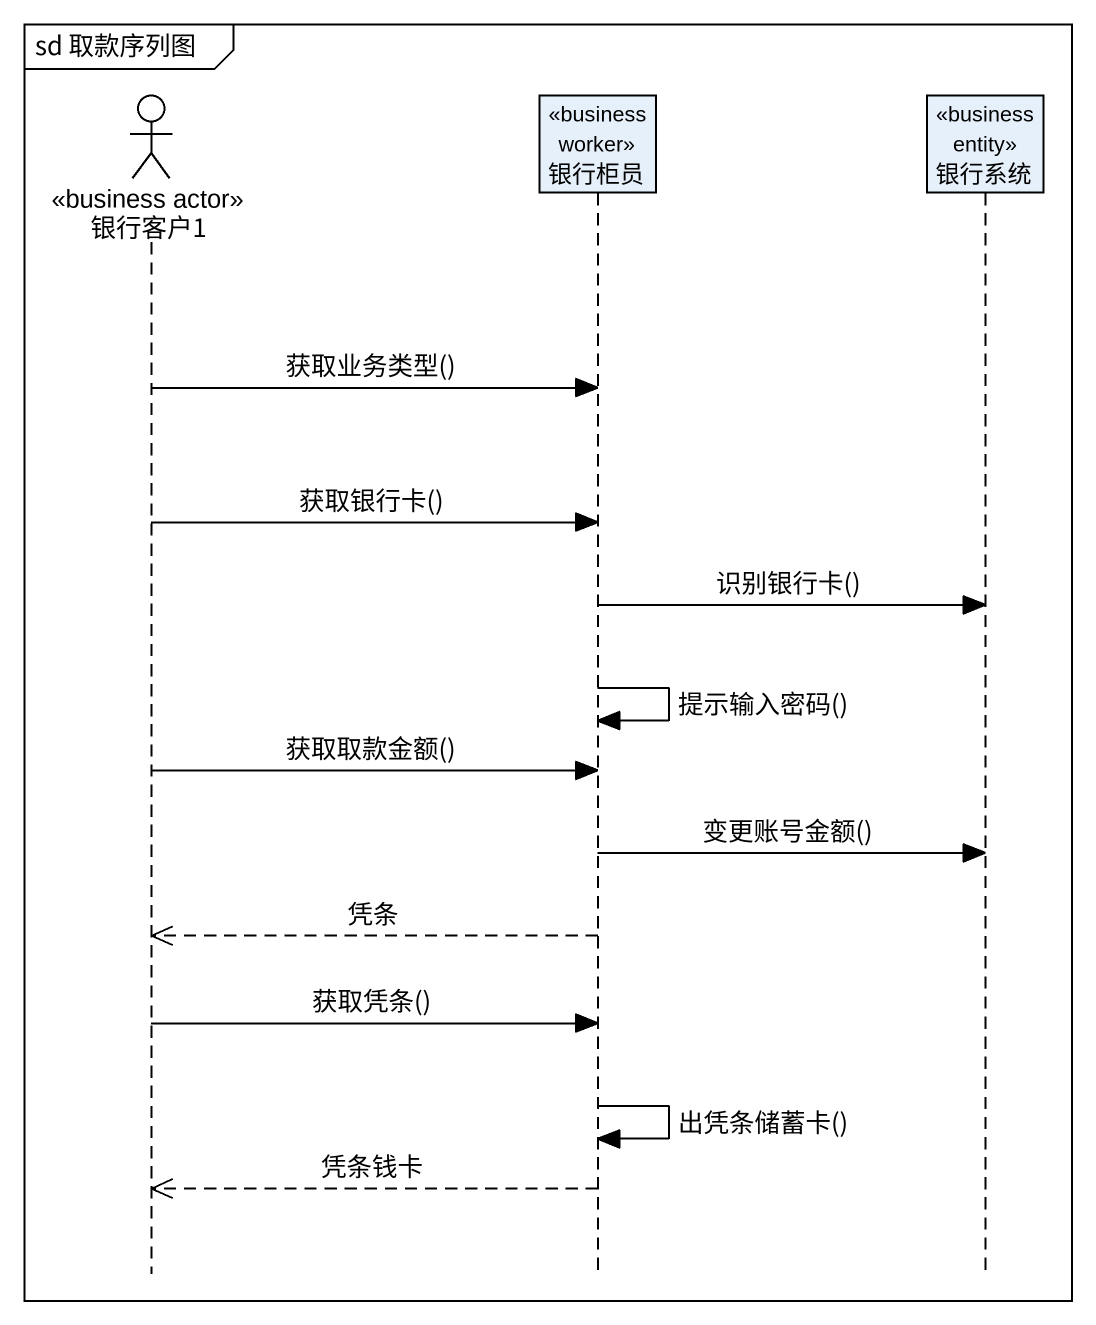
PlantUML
@startuml
mainframe sd 取款序列图
hide footbox
actor 银行客户1 <<business actor>>
participant 银行柜员 <<business worker>>
participant 银行系统 <<business entity>>

银行客户1 -> 银行柜员 : 获取业务类型()
银行客户1 -> 银行柜员 : 获取银行卡()
银行柜员 -> 银行系统 : 识别银行卡()
银行柜员 -> 银行柜员 : 提示输入密码()
银行客户1 -> 银行柜员 : 获取取款金额()
银行柜员 -> 银行系统 : 变更账号金额()
银行柜员 -->> 银行客户1 : 凭条
银行客户1 -> 银行柜员 : 获取凭条()
银行柜员 -> 银行柜员 : 出凭条储蓄卡()
银行柜员 -->> 银行客户1 : 凭条钱卡
@enduml
